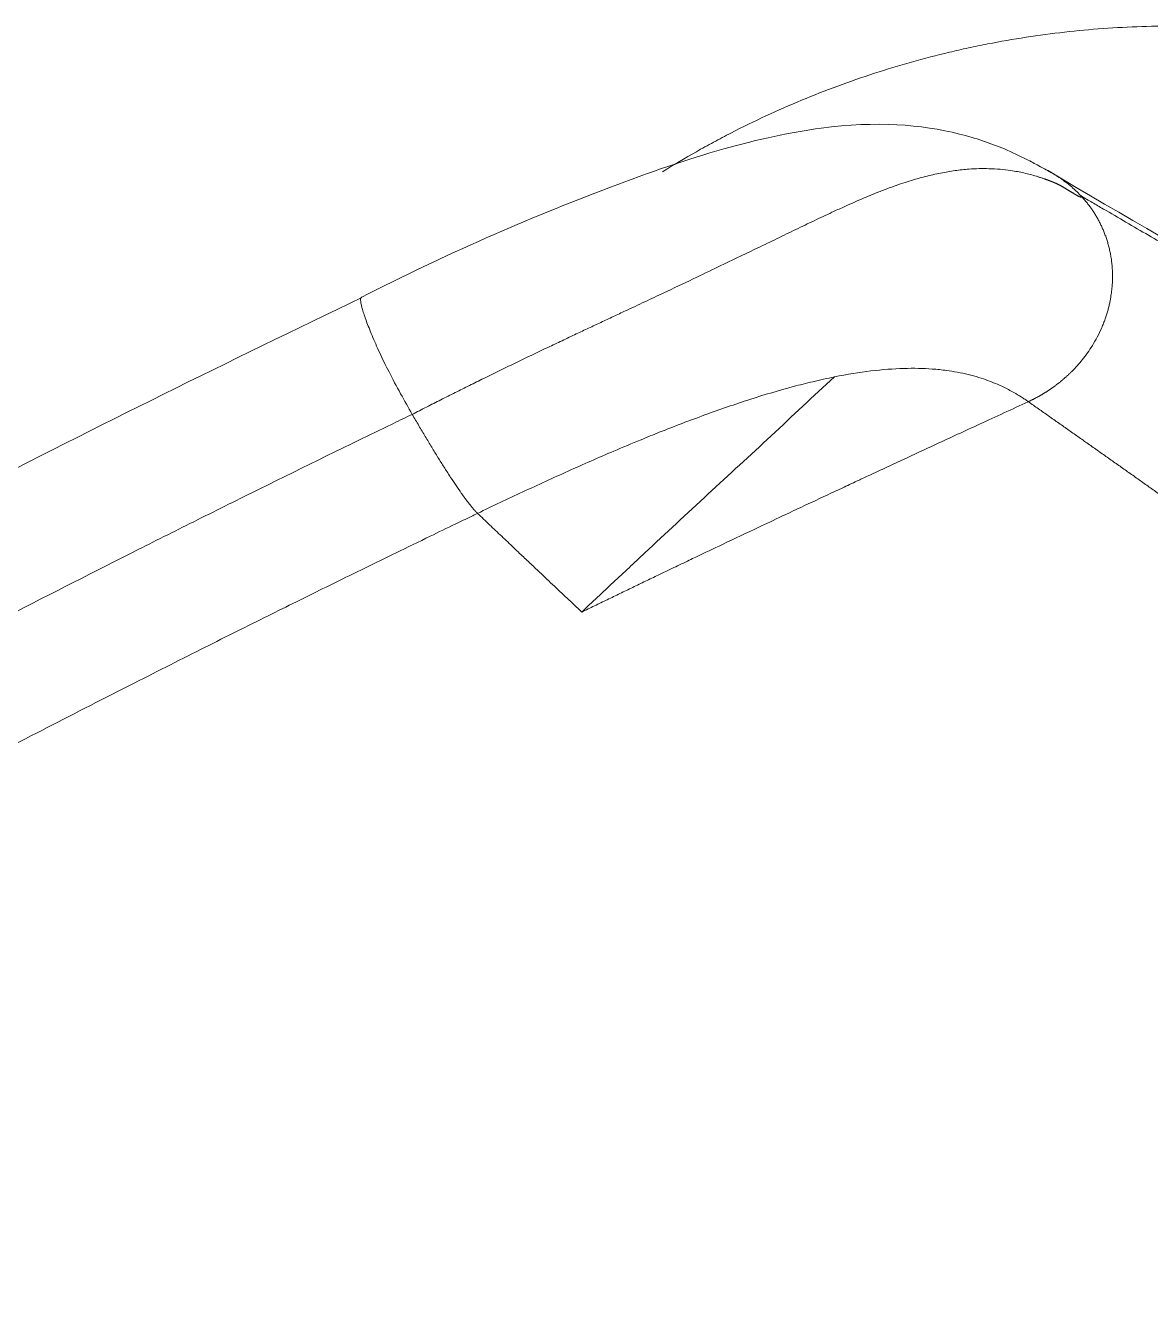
# Model space of a CAD drawing. Header units: millimetres. Extents: x 151130 to 215929, y 2134 to 34533.
# Drawn here: x 157603.79 to 157637.32, y 22706 to 22744.55 of the extents above; entities that cross this region are included whole.
import ezdxf

# ---------------------------------------------------------------- set-up
doc = ezdxf.new("R2010")
doc.units = ezdxf.units.MM
doc.layers.add('1', color=7, linetype='Continuous')

# ---------------------------------------------------------------- blocks, each defined once
blk = doc.blocks.new('SILLA GO 34006A')
at = {"layer": '1', "color": 0, "linetype": 'Continuous', "lineweight": 18}
for points, knots in [([(195.31, 434.334), (191.171, 435.788), (182.854, 438.589), (170.613, 442.361), (159.069, 445.622), (148.571, 448.344), (137.524, 450.98), (126.431, 453.37), (115.328, 455.497), (107.047, 456.921), (100.609, 457.939), (95.642, 458.677), (90.338, 459.415), (84.567, 460.159), (76.024, 461.162), (64.927, 462.261), (50.598, 463.331), (34.263, 464.117), (22.439, 464.317), (15.971, 464.316)], [0, 0, 0, 0, 0.072028, 0.144144, 0.210323, 0.269017, 0.322219, 0.396816, 0.455329, 0.507828, 0.534781, 0.562362, 0.590271, 0.622717, 0.657908, 0.731515, 0.805803, 0.893841, 1, 1, 1, 1]), ([(212.501, 422.355), (212.457, 422.516), (212.375, 422.805), (212.215, 423.329), (211.932, 424.112), (211.121, 425.762), (209.418, 427.758), (206.117, 429.892), (201.626, 432.056), (197.975, 433.486), (195.293, 434.35)], [0, 0, 0, 0, 0.0369, 0.066275, 0.119492, 0.216923, 0.450423, 0.57672, 0.710346, 1, 1, 1, 1]), ([(222.107, 418.011), (221.844, 418.425), (221.57, 418.833), (221.173, 419.393), (221.001, 419.629), (220.826, 419.863), (220.709, 420.019), (220.649, 420.096), (220.351, 420.483), (220.107, 420.786), (219.36, 421.678), (218.84, 422.249), (217.759, 423.347), (217.197, 423.873), (216.033, 424.88), (215.43, 425.36), (214.493, 426.047), (214.176, 426.27), (213.692, 426.596), (213.529, 426.703), (213.201, 426.914), (213.037, 427.017), (212.21, 427.526), (211.535, 427.905), (210.159, 428.606), (209.458, 428.928), (208.03, 429.517), (207.302, 429.784), (206.376, 430.081), (206.19, 430.139), (205.816, 430.25), (205.628, 430.304), (205.064, 430.461), (204.685, 430.558), (204.305, 430.647)], [0, 0, 0, 0, 0.065712, 0.065712, 0.091664, 0.10464, 0.10464, 0.117617, 0.117617, 0.169521, 0.169521, 0.273331, 0.273331, 0.377141, 0.377141, 0.480951, 0.480951, 0.532856, 0.532856, 0.558808, 0.558808, 0.584761, 0.584761, 0.688571, 0.688571, 0.79238, 0.79238, 0.89619, 0.89619, 0.922143, 0.922143, 0.948095, 0.948095, 1, 1, 1, 1]), ([(193.196, 427.341), (193.198, 427.258), (193.202, 427.093), (193.208, 426.845), (193.214, 426.596), (193.221, 426.349), (193.227, 426.101), (193.233, 425.855), (193.24, 425.623), (193.245, 425.404), (193.251, 425.199), (193.257, 424.992), (193.262, 424.782), (193.269, 424.536), (193.277, 424.261), (193.285, 423.959), (193.294, 423.661), (193.303, 423.363), (193.309, 423.163), (193.312, 423.062)], [0, 0, 0, 0, 0.057432, 0.115057, 0.172801, 0.230474, 0.287948, 0.345314, 0.402676, 0.450485, 0.498293, 0.546095, 0.5959, 0.645876, 0.718257, 0.7894, 0.858661, 0.928294, 1, 1, 1, 1]), ([(193.312, 423.062), (193.445, 423.016), (193.711, 422.924), (194.109, 422.785), (194.508, 422.646), (194.906, 422.507), (195.305, 422.368), (195.732, 422.218), (196.188, 422.058), (196.58, 421.919), (197.085, 421.741), (197.806, 421.486), (198.697, 421.168), (199.936, 420.724), (200.952, 420.357), (201.781, 420.056), (202.049, 419.959), (202.265, 419.88), (202.512, 419.79), (202.993, 419.615), (203.812, 419.315), (204.773, 418.963), (205.688, 418.626), (206.414, 418.359), (206.915, 418.175), (207.165, 418.083)], [0, 0, 0, 0, 0.028661, 0.057323, 0.085986, 0.11465, 0.143315, 0.17198, 0.206914, 0.241849, 0.256692, 0.31609, 0.397647, 0.449494, 0.58426, 0.617917, 0.629131, 0.642473, 0.664744, 0.68256, 0.746936, 0.842375, 0.891248, 0.945624, 1, 1, 1, 1]), ([(212.618, 421.311), (212.619, 421.321), (212.619, 421.342), (212.62, 421.373), (212.62, 421.404), (212.621, 421.435), (212.62, 421.465), (212.62, 421.496), (212.619, 421.527), (212.618, 421.557), (212.617, 421.588), (212.616, 421.618), (212.608, 421.764), (212.578, 422.027), (212.511, 422.329), (212.459, 422.504), (212.442, 422.555)], [0, 0, 0, 0, 0.024771, 0.049498, 0.074182, 0.098821, 0.123416, 0.147964, 0.172467, 0.196923, 0.221332, 0.245693, 0.270006, 0.570294, 0.87463, 1, 1, 1, 1]), ([(220.407, 398.684), (219.741, 399.956), (218.407, 402.893), (215.761, 410.461), (213.772, 417.367), (212.45, 422.56)], [0, 0, 0, 0, 0.253056, 0.505914, 1, 1, 1, 1]), ([(15.971, 412.712), (25.287, 412.705), (44.862, 412.282), (75.606, 410.26), (105.942, 406.79), (135.386, 402.062), (163.485, 396.339), (186.936, 390.508), (200.967, 386.494), (205.304, 385.204)], [0, 0, 0, 0, 0.145172, 0.305485, 0.480807, 0.622053, 0.771552, 0.929187, 1, 1, 1, 1])]:
    blk.add_open_spline(points, degree=3, knots=knots, dxfattribs=at)
at = {"layer": '1', "color": 0, "linetype": 'Continuous', "lineweight": 13}
for points, knots in [([(15.971, 460.485), (16.28, 460.485), (16.9, 460.484), (17.832, 460.482), (18.771, 460.478), (19.717, 460.472), (21.039, 460.462), (22.745, 460.445), (24.843, 460.417), (26.973, 460.38), (29.877, 460.318), (33.586, 460.218), (37.842, 460.069), (41.927, 459.895), (45.891, 459.7), (50.078, 459.463), (54.546, 459.175), (59.183, 458.838), (63.761, 458.466), (68.672, 458.026), (73.607, 457.539), (78.438, 457.014), (82.741, 456.513), (87.008, 455.982), (91.417, 455.398), (95.826, 454.775), (99.985, 454.154), (103.956, 453.529), (107.383, 452.965), (110.153, 452.492), (113.086, 451.977), (116.583, 451.343), (120.796, 450.543), (124.883, 449.733), (128.983, 448.887), (133.135, 447.996), (137.362, 447.053), (141.549, 446.082), (145.679, 445.089), (149.763, 444.072), (153.836, 443.023), (157.926, 441.935), (162.042, 440.805), (166.174, 439.633), (170.302, 438.426), (173.501, 437.462), (175.777, 436.763), (176.905, 436.414), (177.802, 436.133), (178.464, 435.926), (179.13, 435.716), (179.8, 435.503), (180.475, 435.289), (182.301, 434.705), (184.528, 433.982), (187.182, 433.102), (189.868, 432.201), (192.119, 431.43), (193.712, 430.875), (193.907, 430.807)], [0, 0, 0, 0, 0.005115, 0.010253, 0.015432, 0.020653, 0.025912, 0.037312, 0.048888, 0.060641, 0.072571, 0.096961, 0.122059, 0.143053, 0.164625, 0.187761, 0.21246, 0.238722, 0.264706, 0.288485, 0.320336, 0.346782, 0.368917, 0.392027, 0.417959, 0.442524, 0.465723, 0.487555, 0.50907, 0.523204, 0.534052, 0.558371, 0.582026, 0.605018, 0.627344, 0.651303, 0.675305, 0.699021, 0.722452, 0.745599, 0.768682, 0.792083, 0.815652, 0.839334, 0.863175, 0.886834, 0.894647, 0.902584, 0.906383, 0.910208, 0.914062, 0.917943, 0.921851, 0.925787, 0.949673, 0.960613, 0.972078, 0.99658, 1, 1, 1, 1]), ([(193.196, 427.34), (193.128, 427.364), (192.896, 427.445), (192.403, 427.617), (191.62, 427.89), (190.547, 428.261), (189.182, 428.729), (187.875, 429.173), (186.703, 429.568), (185.744, 429.889), (184.726, 430.228), (183.648, 430.584), (181.073, 431.428), (177.122, 432.695), (171.138, 434.544), (164.584, 436.48), (157.357, 438.502), (151.222, 440.124), (146.15, 441.404), (142.106, 442.391), (137.959, 443.367), (133.706, 444.331), (129.349, 445.281), (124.887, 446.212), (120.32, 447.124), (115.647, 448.014), (110.869, 448.878), (106.025, 449.708), (100.991, 450.522), (95.643, 451.333), (89.814, 452.154), (84.827, 452.799), (80.844, 453.279), (78.026, 453.604), (75.207, 453.914), (72.387, 454.209), (69.565, 454.49), (66.741, 454.756), (63.916, 455.007), (61.405, 455.217), (59.209, 455.391), (57.329, 455.533), (55.45, 455.67), (53.572, 455.799), (51.694, 455.922), (49.818, 456.039), (47.943, 456.15), (46.068, 456.254), (44.195, 456.351), (42.323, 456.442), (40.452, 456.527), (38.735, 456.599), (37.184, 456.659), (35.808, 456.71), (34.465, 456.755), (33.156, 456.797), (31.879, 456.834), (30.636, 456.868), (29.427, 456.898), (28.25, 456.924), (27.107, 456.948), (25.997, 456.969), (24.92, 456.987), (23.876, 457.002), (22.866, 457.015), (21.889, 457.026), (20.945, 457.035), (20.035, 457.043), (19.158, 457.048), (18.314, 457.053), (17.503, 457.055), (16.726, 457.057), (16.219, 457.058), (15.971, 457.058)], [0, 0, 0, 0, 0.001193, 0.004085, 0.008677, 0.014969, 0.02296, 0.03265, 0.037908, 0.043511, 0.049457, 0.055747, 0.062381, 0.094481, 0.124698, 0.166463, 0.208026, 0.249389, 0.271894, 0.294946, 0.318546, 0.342693, 0.367389, 0.392633, 0.418425, 0.444767, 0.471657, 0.499097, 0.526414, 0.556373, 0.588972, 0.624213, 0.639919, 0.655625, 0.671331, 0.687037, 0.702743, 0.718449, 0.734155, 0.749861, 0.76031, 0.770752, 0.781187, 0.791614, 0.802033, 0.812444, 0.822848, 0.833244, 0.843632, 0.854013, 0.864385, 0.87475, 0.882559, 0.890184, 0.897624, 0.904879, 0.91195, 0.918837, 0.925539, 0.932056, 0.938389, 0.944538, 0.950502, 0.956282, 0.961877, 0.967288, 0.972514, 0.977556, 0.982414, 0.987087, 0.991576, 0.99588, 1, 1, 1, 1]), ([(195.313, 434.351), (195.313, 434.351), (195.307, 434.352), (195.289, 434.352), (195.252, 434.331), (195.2, 434.275), (195.139, 434.188), (195.07, 434.07), (194.993, 433.923), (194.881, 433.689), (194.725, 433.329), (194.52, 432.804), (194.38, 432.402), (194.312, 432.191), (194.312, 432.191)], [0, 0, 0, 0, 0.000415, 0.040398, 0.120363, 0.200328, 0.280293, 0.360259, 0.440224, 0.520189, 0.680119, 0.840049, 0.99998, 1, 1, 1, 1]), ([(193.906, 430.806), (193.968, 431.035), (194.101, 431.51), (194.238, 431.966), (194.312, 432.191)], [0, 0, 0, 0, 0.481288, 1, 1, 1, 1]), ([(193.906, 430.806), (193.902, 430.788), (193.864, 430.647), (193.794, 430.382), (193.701, 430.015), (193.612, 429.657), (193.53, 429.31), (193.454, 428.978), (193.386, 428.665), (193.327, 428.373), (193.286, 428.151), (193.259, 427.987), (193.241, 427.871), (193.226, 427.762), (193.214, 427.661), (193.204, 427.568), (193.199, 427.497), (193.197, 427.445), (193.196, 427.408), (193.195, 427.373), (193.196, 427.351), (193.196, 427.34)], [0, 0, 0, 0, 0.0119, 0.094241, 0.176583, 0.258925, 0.341267, 0.423608, 0.50595, 0.588292, 0.670633, 0.711804, 0.752975, 0.794146, 0.835317, 0.876487, 0.917658, 0.938244, 0.958829, 0.979415, 1, 1, 1, 1]), ([(212.618, 421.313), (212.617, 421.31), (212.616, 421.304), (212.613, 421.296), (212.61, 421.289), (212.606, 421.284), (212.603, 421.28), (212.599, 421.279), (212.596, 421.28), (212.593, 421.283), (212.589, 421.287), (212.586, 421.292), (212.582, 421.299), (212.578, 421.306), (212.574, 421.315), (212.57, 421.325), (212.566, 421.336), (212.562, 421.348), (212.558, 421.361), (212.553, 421.375), (212.549, 421.39), (212.544, 421.406), (212.54, 421.422), (212.535, 421.44), (212.53, 421.458), (212.526, 421.477), (212.521, 421.496), (212.516, 421.516), (212.511, 421.537), (212.505, 421.558), (212.5, 421.579), (212.495, 421.601), (212.49, 421.623), (212.484, 421.646), (212.478, 421.668), (212.473, 421.691), (212.467, 421.714), (212.461, 421.737), (212.456, 421.761), (212.45, 421.784), (212.444, 421.807), (212.438, 421.83), (212.432, 421.853), (212.425, 421.875), (212.419, 421.898), (212.413, 421.92), (212.407, 421.942), (212.401, 421.963), (212.394, 421.985), (212.388, 422.005), (212.382, 422.025), (212.376, 422.045), (212.369, 422.064), (212.363, 422.082), (212.357, 422.1), (212.35, 422.117), (212.344, 422.134), (212.338, 422.15), (212.332, 422.165), (212.325, 422.18), (212.319, 422.195), (212.313, 422.21), (212.306, 422.224), (212.3, 422.239), (212.294, 422.253), (212.287, 422.267), (212.281, 422.282), (212.274, 422.296), (212.267, 422.311), (212.261, 422.325), (212.254, 422.34), (212.247, 422.355), (212.24, 422.371), (212.233, 422.386), (212.226, 422.401), (212.219, 422.417), (212.202, 422.453), (212.174, 422.511), (212.134, 422.589), (212.048, 422.752), (211.904, 422.999), (211.696, 423.303), (211.478, 423.579), (211.205, 423.885), (210.883, 424.194), (210.502, 424.502), (210.144, 424.758), (209.749, 425.006), (209.385, 425.21), (209.07, 425.369), (208.853, 425.472), (208.668, 425.557), (208.517, 425.623), (208.337, 425.702), (208.125, 425.791), (207.799, 425.923), (207.432, 426.065), (206.962, 426.24), (206.472, 426.417), (205.901, 426.616), (205.311, 426.821), (204.732, 427.023), (204.116, 427.238), (203.444, 427.473), (202.647, 427.754), (201.883, 428.026), (201.182, 428.278), (200.66, 428.467), (200.208, 428.631), (199.827, 428.768), (199.445, 428.906), (199.043, 429.05), (198.621, 429.201), (197.996, 429.423), (197.181, 429.71), (196.36, 429.993), (195.723, 430.21), (195.271, 430.361), (194.818, 430.511), (194.363, 430.659), (194.059, 430.757), (193.906, 430.806)], [0, 0, 0, 0, 0.000926, 0.001891, 0.002891, 0.003924, 0.004986, 0.006075, 0.007196, 0.008352, 0.009546, 0.010781, 0.012054, 0.013366, 0.014714, 0.016099, 0.017519, 0.018973, 0.02046, 0.021978, 0.023527, 0.025105, 0.02671, 0.028341, 0.029996, 0.031674, 0.033374, 0.035093, 0.03683, 0.038583, 0.040351, 0.042131, 0.043923, 0.045724, 0.047534, 0.049349, 0.051168, 0.052991, 0.054814, 0.056636, 0.058456, 0.060272, 0.062082, 0.063885, 0.065678, 0.06746, 0.069229, 0.070985, 0.072724, 0.074446, 0.076149, 0.077831, 0.079491, 0.081127, 0.082739, 0.08433, 0.0859, 0.087454, 0.088991, 0.090516, 0.09203, 0.093534, 0.095032, 0.096525, 0.098015, 0.099505, 0.100996, 0.10249, 0.10399, 0.105496, 0.10701, 0.108529, 0.110052, 0.111578, 0.113105, 0.114632, 0.116157, 0.124024, 0.131882, 0.139731, 0.173072, 0.206241, 0.231635, 0.256917, 0.299748, 0.327018, 0.354314, 0.381655, 0.408363, 0.42249, 0.436532, 0.444413, 0.452267, 0.460124, 0.472105, 0.484057, 0.507345, 0.523077, 0.54665, 0.570182, 0.593417, 0.617024, 0.637579, 0.663577, 0.692225, 0.725323, 0.746451, 0.767661, 0.781104, 0.794567, 0.808053, 0.82156, 0.836975, 0.852414, 0.887185, 0.922074, 0.937616, 0.95318, 0.968765, 0.984373, 1, 1, 1, 1]), ([(193.196, 427.34), (193.664, 427.176), (194.6, 426.843), (195.997, 426.325), (197.197, 425.858), (198.108, 425.485), (199.01, 425.103), (200.074, 424.629), (201.351, 424.008), (202.333, 423.476), (203.072, 423.036), (203.419, 422.813), (203.598, 422.695), (203.598, 422.695)], [0, 0, 0, 0, 0.124999, 0.249999, 0.374998, 0.449995, 0.499998, 0.624997, 0.749997, 0.874996, 0.933325, 0.999995, 1, 1, 1, 1]), ([(203.598, 422.695), (202.74, 422.725), (201.883, 422.756), (200.17, 422.819), (199.313, 422.851), (197.6, 422.915), (196.743, 422.947), (195.458, 422.993), (195.029, 423.008), (194.171, 423.036), (193.742, 423.049), (193.312, 423.062)], [0, 0, 0, 0, 0.25, 0.25, 0.5, 0.5, 0.75, 0.75, 0.875, 0.875, 1, 1, 1, 1]), ([(203.598, 422.695), (203.921, 422.479), (204.52, 422.048), (205.262, 421.41), (205.765, 420.884), (206.088, 420.486), (206.37, 420.097), (206.647, 419.637), (206.866, 419.157), (206.988, 418.809), (207.064, 418.553), (207.109, 418.371), (207.14, 418.226), (207.154, 418.154), (207.161, 418.113), (207.165, 418.092), (207.167, 418.082)], [0, 0, 0, 0, 0.124996, 0.249996, 0.374997, 0.444442, 0.499998, 0.624998, 0.749999, 0.833333, 0.874999, 0.9375, 0.96875, 0.984375, 0.992187, 1, 1, 1, 1]), ([(212.618, 421.311), (212.618, 421.292), (212.616, 421.253), (212.613, 421.196), (212.608, 421.138), (212.603, 421.08), (212.597, 421.022), (212.589, 420.964), (212.581, 420.906), (212.572, 420.848), (212.562, 420.791), (212.55, 420.733), (212.538, 420.675), (212.525, 420.618), (212.511, 420.56), (212.495, 420.503), (212.479, 420.446), (212.462, 420.389), (212.444, 420.333), (212.425, 420.276), (212.404, 420.22), (212.376, 420.146), (212.337, 420.051), (212.286, 419.938), (212.229, 419.823), (212.166, 419.708), (212.098, 419.593), (212.023, 419.477), (211.942, 419.363), (211.855, 419.249), (211.762, 419.137), (211.662, 419.026), (211.578, 418.941), (211.513, 418.878), (211.465, 418.834), (211.412, 418.786), (211.354, 418.735), (211.288, 418.682), (211.217, 418.626), (211.139, 418.568), (211.054, 418.508), (210.963, 418.447), (210.865, 418.386), (210.76, 418.325), (210.649, 418.265), (210.53, 418.206), (210.405, 418.149), (210.224, 418.074), (209.991, 417.992), (209.711, 417.916), (209.446, 417.863), (209.195, 417.828), (208.961, 417.809), (208.798, 417.804), (208.7, 417.804), (208.661, 417.805), (208.623, 417.805), (208.585, 417.806), (208.547, 417.808), (208.509, 417.809), (208.471, 417.811), (208.434, 417.814), (208.397, 417.816), (208.359, 417.819), (208.323, 417.822), (208.286, 417.825), (208.249, 417.829), (208.213, 417.833), (208.177, 417.837), (208.141, 417.842), (208.105, 417.847), (208.07, 417.852), (208.034, 417.857), (207.999, 417.863), (207.965, 417.868), (207.93, 417.875), (207.895, 417.881), (207.861, 417.887), (207.827, 417.894), (207.793, 417.901), (207.76, 417.908), (207.727, 417.916), (207.694, 417.923), (207.661, 417.931), (207.628, 417.939), (207.596, 417.948), (207.563, 417.956), (207.532, 417.965), (207.5, 417.973), (207.468, 417.982), (207.437, 417.992), (207.406, 418.001), (207.375, 418.011), (207.345, 418.02), (207.315, 418.03), (207.285, 418.04), (207.255, 418.05), (207.225, 418.061), (207.196, 418.071), (207.176, 418.078), (207.167, 418.082)], [0, 0, 0, 0, 0.007969, 0.015963, 0.023981, 0.032024, 0.04009, 0.048179, 0.056289, 0.06442, 0.072571, 0.080741, 0.088928, 0.097132, 0.105353, 0.113588, 0.121838, 0.1301, 0.138376, 0.146662, 0.15496, 0.163267, 0.180177, 0.197555, 0.21539, 0.233671, 0.252385, 0.271515, 0.291045, 0.310956, 0.331231, 0.351854, 0.372802, 0.380778, 0.389684, 0.399508, 0.410236, 0.421854, 0.434343, 0.447685, 0.461861, 0.476847, 0.492619, 0.509147, 0.526399, 0.544335, 0.562918, 0.582112, 0.623661, 0.662363, 0.69832, 0.731687, 0.762592, 0.791161, 0.796227, 0.801271, 0.806292, 0.81129, 0.816266, 0.821219, 0.826149, 0.831056, 0.83594, 0.8408, 0.845636, 0.850449, 0.855238, 0.860003, 0.864745, 0.869462, 0.874156, 0.878827, 0.883474, 0.888097, 0.892697, 0.897273, 0.901826, 0.906355, 0.91086, 0.915342, 0.9198, 0.924234, 0.928644, 0.93303, 0.937393, 0.941731, 0.946045, 0.950336, 0.954604, 0.958847, 0.963068, 0.967264, 0.971438, 0.975588, 0.979715, 0.983819, 0.987899, 0.991956, 0.99599, 1, 1, 1, 1]), ([(212.618, 421.311), (212.651, 421.186), (212.716, 420.937), (212.847, 420.435), (213.012, 419.808), (213.211, 419.058), (213.411, 418.313), (213.61, 417.574), (213.81, 416.84), (214.009, 416.111), (214.209, 415.389), (214.409, 414.672), (214.61, 413.962), (214.81, 413.258), (215.011, 412.56), (215.212, 411.869), (215.413, 411.185), (215.614, 410.507), (215.816, 409.837), (216.017, 409.174), (216.219, 408.518), (216.433, 407.834), (216.714, 406.945), (217.064, 405.866), (217.471, 404.646), (217.879, 403.462), (218.271, 402.362), (218.556, 401.591), (218.83, 400.865), (219.121, 400.11), (219.522, 399.113), (219.867, 398.296), (220.143, 397.665), (220.351, 397.204), (220.559, 396.755), (220.746, 396.361), (220.914, 396.019), (221.011, 395.824), (221.06, 395.726)], [0, 0, 0, 0, 0.011786, 0.023573, 0.047558, 0.071547, 0.095542, 0.119539, 0.14354, 0.167542, 0.191545, 0.215549, 0.239551, 0.263555, 0.287562, 0.311573, 0.335589, 0.35961, 0.383636, 0.407667, 0.431704, 0.455746, 0.483802, 0.531912, 0.580043, 0.628194, 0.676366, 0.718536, 0.728579, 0.772782, 0.821029, 0.869301, 0.893448, 0.917601, 0.941761, 0.965927, 0.982962, 1, 1, 1, 1]), ([(212.311, 389.575), (212.301, 389.617), (212.281, 389.703), (212.25, 389.834), (212.218, 389.97), (212.186, 390.109), (212.153, 390.253), (212.119, 390.402), (212.084, 390.555), (212.049, 390.712), (212.013, 390.874), (211.976, 391.04), (211.938, 391.211), (211.9, 391.387), (211.861, 391.567), (211.734, 392.156), (211.53, 393.137), (211.257, 394.513), (211.011, 395.8), (210.763, 397.136), (210.506, 398.55), (210.236, 400.074), (209.975, 401.571), (209.711, 403.111), (209.439, 404.706), (209.159, 406.364), (208.883, 408.008), (208.688, 409.168), (208.575, 409.837), (208.545, 410.019), (208.514, 410.202), (208.483, 410.385), (208.452, 410.568), (208.421, 410.751), (208.39, 410.934), (208.359, 411.117), (208.329, 411.3), (208.298, 411.483), (208.267, 411.667), (208.236, 411.85), (208.205, 412.033), (208.173, 412.217), (208.142, 412.4), (208.111, 412.584), (208.08, 412.767), (208.049, 412.95), (208.018, 413.134), (207.987, 413.317), (207.955, 413.501), (207.924, 413.684), (207.893, 413.868), (207.861, 414.051), (207.83, 414.235), (207.799, 414.418), (207.767, 414.602), (207.736, 414.785), (207.704, 414.969), (207.673, 415.152), (207.641, 415.336), (207.61, 415.519), (207.578, 415.703), (207.547, 415.886), (207.515, 416.069), (207.483, 416.252), (207.452, 416.436), (207.42, 416.619), (207.388, 416.802), (207.357, 416.985), (207.325, 417.168), (207.293, 417.351), (207.261, 417.534), (207.229, 417.717), (207.197, 417.9), (207.176, 418.022), (207.165, 418.083)], [0, 0, 0, 0, 0.006261, 0.01268, 0.019255, 0.025988, 0.032877, 0.039923, 0.047126, 0.054484, 0.062, 0.069671, 0.077498, 0.085481, 0.09362, 0.101914, 0.164392, 0.221127, 0.272152, 0.317494, 0.37487, 0.429738, 0.482113, 0.532009, 0.587642, 0.64178, 0.694433, 0.745609, 0.751308, 0.756998, 0.762682, 0.768357, 0.774025, 0.779686, 0.785339, 0.790985, 0.796623, 0.802253, 0.807876, 0.813492, 0.8191, 0.8247, 0.830293, 0.835879, 0.841457, 0.847028, 0.852591, 0.858147, 0.863695, 0.869236, 0.874769, 0.880295, 0.885814, 0.891325, 0.896829, 0.902325, 0.907814, 0.913295, 0.91877, 0.924236, 0.929696, 0.935148, 0.940592, 0.94603, 0.95146, 0.956882, 0.962298, 0.967706, 0.973106, 0.9785, 0.983886, 0.989264, 0.994636, 1, 1, 1, 1])]:
    blk.add_open_spline(points, degree=3, knots=knots, dxfattribs=at)
blk = doc.blocks.new('*U99')
at = {"rotation": 90}
blk.add_blockref('SILLA GO 34006A', (242.339, -654.525), dxfattribs=at)
blk = doc.blocks.new('*U100')
at = {"color": 0, "linetype": 'ByBlock', "lineweight": -2, "transparency": 16777216, "rotation": 270}
blk.add_blockref('*U99', (215634.727, 34084.221, -2977.121), dxfattribs=at)
blk = doc.blocks.new('MRC90')
at = {"color": 5, "rotation": 45}
blk.add_blockref('*U100', (-128356.183, -175660.781), dxfattribs=at)

msp = doc.modelspace()

# ---------------------------------------------------------------- block references
at = {"color": 5}
msp.add_blockref('MRC90', (158054.877, 22008.219), dxfattribs=at)

doc.saveas('drawing.dxf')
